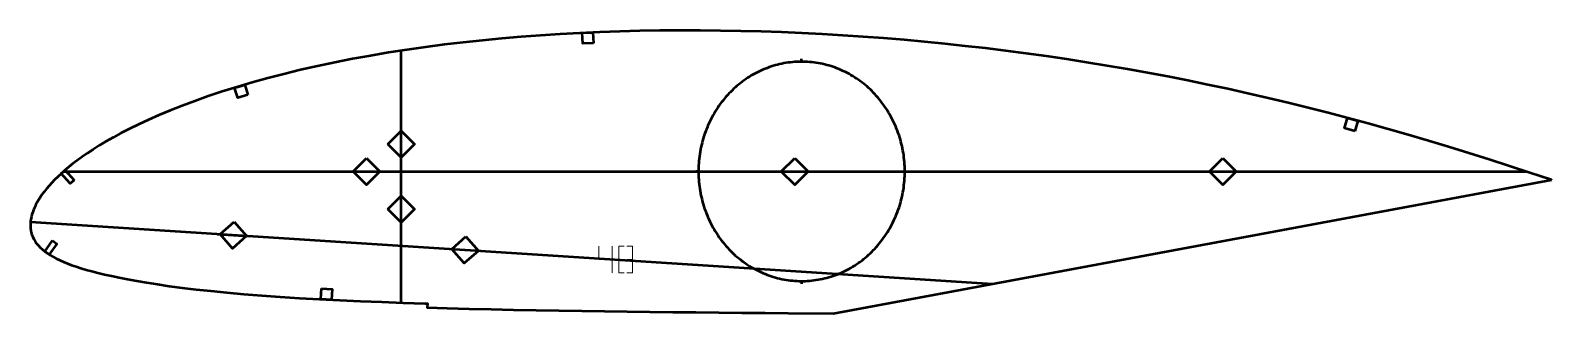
# Model space of a CAD drawing. Header units: metres. Extents: x 10 to 579, y 147 to 253.
import ezdxf

# ---------------------------------------------------------------- set-up
doc = ezdxf.new("R2010")
doc.units = ezdxf.units.M
doc.layers.add('Layer', color=1, linetype='Continuous', lineweight=50)
doc.layers.add('NumLabel', color=1, linetype='Continuous', lineweight=15)

msp = doc.modelspace()

# ---------------------------------------------------------------- linework, layer by layer
at = {"layer": 'Layer', "color": 7}
for p, q in [((148.43, 150.93), (148.43, 245.12)), ((148.43, 204.2), (148.43, 216.2)), ((22.07, 200), (569.57, 200)), ((129.47, 200), (141.47, 200)), ((289.82, 200), (301.82, 200)), ((450.17, 200), (462.17, 200)), ((148.43, 179.85), (148.43, 191.85)), ((9.7, 181.09), (369.84, 157.92)), ((79.63, 176.59), (91.6, 175.82)), ((166.42, 171.01), (178.4, 170.24))]:
    msp.add_line(p, q, dxfattribs=at)
at = {"layer": 'Layer'}
for p, q in [((298.43, 241.02), (298.43, 242.02)), ((259.8, 200), (258.8, 200)), ((337.05, 200), (338.05, 200)), ((298.43, 158.98), (298.43, 157.98))]:
    msp.add_line(p, q, dxfattribs=at)
for points in [[(579.25, 196.79), (579.25, 196.79), (578.83, 196.93), (571.13, 199.49), (563.46, 202), (555.83, 204.44), (548.24, 206.84), (540.67, 209.17), (533.12, 211.44), (525.59, 213.65), (518.08, 215.8), (510.57, 217.89), (503.07, 219.91), (495.57, 221.88), (488.08, 223.79), (480.58, 225.63), (473.08, 227.42), (465.57, 229.14), (458.06, 230.81), (450.54, 232.41), (443.02, 233.95), (435.49, 235.43), (427.94, 236.85), (420.39, 238.21), (412.84, 239.51), (405.27, 240.75), (397.7, 241.92), (390.12, 243.04), (382.53, 244.09), (374.93, 245.08), (367.32, 246.01), (359.7, 246.88), (352.06, 247.69), (344.42, 248.44), (336.78, 249.13), (329.12, 249.76), (321.46, 250.33), (313.81, 250.84), (306.16, 251.29), (298.51, 251.68), (290.87, 252), (283.24, 252.27), (275.62, 252.47), (268.02, 252.61), (260.44, 252.68), (252.87, 252.69), (245.33, 252.63), (237.81, 252.5), (230.32, 252.31), (222.86, 252.05), (215.43, 251.72), (208.03, 251.31), (200.68, 250.84), (193.37, 250.3), (186.11, 249.68), (178.89, 248.99), (171.73, 248.22), (164.64, 247.38), (157.6, 246.46), (150.64, 245.47), (143.76, 244.4), (136.95, 243.25), (130.24, 242.02), (123.63, 240.72), (117.14, 239.35), (110.78, 237.91), (104.56, 236.4), (98.5, 234.83), (92.62, 233.21), (86.93, 231.53), (81.45, 229.82), (76.2, 228.07), (71.2, 226.3), (66.45, 224.53), (61.96, 222.75), (57.75, 220.99), (53.81, 219.25), (50.14, 217.54), (46.72, 215.88), (43.55, 214.25), (40.62, 212.67), (37.91, 211.13), (35.41, 209.63), (33.09, 208.19), (30.95, 206.78), (28.98, 205.42), (27.15, 204.1), (25.45, 202.81), (23.89, 201.56), (22.44, 200.33), (21.1, 199.13), (19.86, 197.96), (18.71, 196.8), (17.63, 195.67), (16.63, 194.58), (15.7, 193.52), (14.85, 192.49), (14.07, 191.48), (13.37, 190.49), (12.75, 189.51), (12.19, 188.53), (11.69, 187.56), (11.24, 186.6), (10.84, 185.66), (10.5, 184.74), (10.22, 183.85), (9.99, 182.97), (9.82, 182.11), (9.71, 181.27), (9.64, 180.36), (9.64, 179.6), (9.68, 178.77), (9.78, 177.94), (9.94, 177.11), (10.18, 176.3), (10.5, 175.48), (10.9, 174.67), (11.4, 173.87), (11.96, 173.08), (12.61, 172.31), (13.32, 171.55), (14.12, 170.82), (14.99, 170.11), (15.95, 169.42), (16.99, 168.74), (18.11, 168.09), (19.32, 167.44), (20.6, 166.81), (21.98, 166.2), (23.46, 165.59), (25.04, 165), (26.73, 164.42), (28.55, 163.83), (30.51, 163.25), (32.61, 162.67), (34.88, 162.08), (37.33, 161.49), (39.98, 160.89), (42.87, 160.28), (46, 159.67), (49.42, 159.05), (53.14, 158.42), (57.21, 157.79), (61.63, 157.15), (66.44, 156.52), (71.64, 155.9), (77.24, 155.29), (83.22, 154.7), (89.56, 154.13), (96.23, 153.6), (103.19, 153.1), (110.4, 152.64), (117.83, 152.21), (125.45, 151.83), (133.24, 151.48), (141.17, 151.18), (149.24, 150.9), (157.43, 150.64), (158.29, 150.61), (158.25, 149.11), (165.64, 148.89), (173.92, 148.66), (182.22, 148.46), (190.59, 148.3), (199.03, 148.15), (207.53, 148.01), (216.06, 147.87), (224.6, 147.73), (233.12, 147.6), (241.64, 147.49), (250.2, 147.4), (258.8, 147.32), (267.43, 147.24), (276.08, 147.16), (284.74, 147.08), (293.39, 147), (310.22, 146.86), (579.25, 196.79)], [(337.05, 200), (337.04, 200.86), (337.02, 201.72), (336.98, 202.58), (336.92, 203.44), (336.84, 204.3), (336.75, 205.16), (336.64, 206.01), (336.51, 206.86), (336.36, 207.71), (336.2, 208.56), (336.03, 209.4), (335.83, 210.23), (335.62, 211.07), (335.39, 211.89), (335.15, 212.72), (334.89, 213.53), (334.61, 214.34), (334.32, 215.15), (334.01, 215.94), (333.69, 216.74), (333.35, 217.52), (333, 218.29), (332.63, 219.06), (332.24, 219.82), (331.84, 220.57), (331.43, 221.31), (331, 222.04), (330.56, 222.77), (330.1, 223.48), (329.63, 224.18), (329.14, 224.87), (328.64, 225.55), (328.13, 226.22), (327.61, 226.87), (327.07, 227.52), (326.52, 228.15), (325.95, 228.77), (325.38, 229.38), (324.79, 229.98), (324.19, 230.56), (323.58, 231.13), (322.96, 231.68), (322.33, 232.22), (321.68, 232.75), (321.03, 233.26), (320.37, 233.76), (319.7, 234.24), (319.01, 234.71), (318.32, 235.16), (317.62, 235.59), (316.91, 236.01), (316.2, 236.42), (315.47, 236.81), (314.74, 237.18), (314, 237.53), (313.26, 237.87), (312.5, 238.2), (311.74, 238.5), (310.98, 238.79), (310.21, 239.06), (309.43, 239.32), (308.65, 239.55), (307.87, 239.77), (307.08, 239.97), (306.29, 240.16), (305.49, 240.33), (304.69, 240.47), (303.89, 240.6), (303.08, 240.72), (302.28, 240.81), (301.47, 240.89), (300.66, 240.95), (299.85, 240.99), (299.04, 241.01), (298.22, 241.02), (297.41, 241), (296.6, 240.97), (295.79, 240.92), (294.98, 240.85), (294.17, 240.77), (293.37, 240.66), (292.56, 240.54), (291.76, 240.4), (290.97, 240.24), (290.17, 240.07), (289.38, 239.88), (288.59, 239.66), (287.81, 239.44), (287.03, 239.19), (286.26, 238.93), (285.49, 238.65), (284.73, 238.35), (283.97, 238.04), (283.22, 237.71), (282.48, 237.36), (281.75, 236.99), (281.02, 236.61), (280.3, 236.22), (279.58, 235.81), (278.88, 235.38), (278.18, 234.93), (277.5, 234.47), (276.82, 234), (276.15, 233.51), (275.49, 233), (274.85, 232.49), (274.21, 231.95), (273.58, 231.41), (272.97, 230.84), (272.36, 230.27), (271.77, 229.68), (271.19, 229.08), (270.62, 228.46), (270.06, 227.84), (269.52, 227.2), (268.98, 226.55), (268.46, 225.89), (267.96, 225.21), (267.47, 224.53), (266.99, 223.83), (266.52, 223.12), (266.07, 222.41), (265.64, 221.68), (265.22, 220.94), (264.81, 220.2), (264.42, 219.44), (264.04, 218.68), (263.68, 217.91), (263.33, 217.13), (263, 216.34), (262.68, 215.55), (262.38, 214.75), (262.1, 213.94), (261.83, 213.12), (261.58, 212.31), (261.35, 211.48), (261.13, 210.65), (260.92, 209.82), (260.74, 208.98), (260.57, 208.13), (260.42, 207.29), (260.28, 206.44), (260.16, 205.59), (260.06, 204.73), (259.97, 203.87), (259.91, 203.01), (259.85, 202.15), (259.82, 201.29), (259.8, 200.43), (259.8, 199.57), (259.82, 198.71), (259.85, 197.85), (259.91, 196.99), (259.97, 196.13), (260.06, 195.27), (260.16, 194.41), (260.28, 193.56), (260.42, 192.71), (260.57, 191.87), (260.74, 191.02), (260.92, 190.18), (261.13, 189.35), (261.35, 188.52), (261.58, 187.69), (261.83, 186.88), (262.1, 186.06), (262.38, 185.25), (262.68, 184.45), (263, 183.66), (263.33, 182.87), (263.68, 182.09), (264.04, 181.32), (264.42, 180.56), (264.81, 179.8), (265.22, 179.06), (265.64, 178.32), (266.07, 177.59), (266.52, 176.88), (266.99, 176.17), (267.47, 175.47), (267.96, 174.79), (268.46, 174.11), (268.98, 173.45), (269.52, 172.8), (270.06, 172.16), (270.62, 171.54), (271.19, 170.92), (271.77, 170.32), (272.36, 169.73), (272.97, 169.16), (273.58, 168.59), (274.21, 168.05), (274.85, 167.51), (275.49, 167), (276.15, 166.49), (276.82, 166), (277.5, 165.53), (278.18, 165.07), (278.88, 164.62), (279.58, 164.19), (280.3, 163.78), (281.02, 163.39), (281.75, 163.01), (282.48, 162.64), (283.22, 162.29), (283.97, 161.96), (284.73, 161.65), (285.49, 161.35), (286.26, 161.07), (287.03, 160.81), (287.81, 160.56), (288.59, 160.34), (289.38, 160.12), (290.17, 159.93), (290.97, 159.76), (291.76, 159.6), (292.56, 159.46), (293.37, 159.34), (294.17, 159.23), (294.98, 159.15), (295.79, 159.08), (296.6, 159.03), (297.41, 159), (298.22, 158.98), (299.04, 158.99), (299.85, 159.01), (300.66, 159.05), (301.47, 159.11), (302.28, 159.19), (303.08, 159.28), (303.89, 159.4), (304.69, 159.53), (305.49, 159.67), (306.29, 159.84), (307.08, 160.03), (307.87, 160.23), (308.65, 160.45), (309.43, 160.68), (310.21, 160.94), (310.98, 161.21), (311.74, 161.5), (312.5, 161.8), (313.26, 162.13), (314, 162.47), (314.74, 162.82), (315.47, 163.19), (316.2, 163.58), (316.91, 163.99), (317.62, 164.41), (318.32, 164.84), (319.01, 165.29), (319.7, 165.76), (320.37, 166.24), (321.03, 166.74), (321.68, 167.25), (322.33, 167.78), (322.96, 168.32), (323.58, 168.87), (324.19, 169.44), (324.79, 170.02), (325.38, 170.62), (325.95, 171.23), (326.52, 171.85), (327.07, 172.48), (327.61, 173.13), (328.13, 173.78), (328.64, 174.45), (329.14, 175.13), (329.63, 175.82), (330.1, 176.52), (330.56, 177.23), (331, 177.96), (331.43, 178.69), (331.84, 179.43), (332.24, 180.18), (332.63, 180.94), (333, 181.71), (333.35, 182.48), (333.69, 183.26), (334.01, 184.06), (334.32, 184.85), (334.61, 185.66), (334.89, 186.47), (335.15, 187.28), (335.39, 188.11), (335.62, 188.93), (335.83, 189.77), (336.03, 190.6), (336.2, 191.44), (336.36, 192.29), (336.51, 193.14), (336.64, 193.99), (336.75, 194.84), (336.84, 195.7), (336.92, 196.56), (336.98, 197.42), (337.02, 198.28), (337.04, 199.14), (337.05, 200)]]:
    msp.add_lwpolyline(points, close=True, dxfattribs=at)
for points in [[(220.44, 247.94), (216.44, 247.76), (216.26, 251.75), (220.26, 251.93), (220.44, 247.94)], [(91.08, 228.58), (87.24, 227.45), (86.11, 231.29), (89.95, 232.42), (91.08, 228.58)], [(505.63, 215.08), (501.76, 216.12), (502.81, 219.99), (506.67, 218.94), (505.63, 215.08)], [(143.43, 210.2), (148.43, 215.2), (153.43, 210.2), (148.43, 205.2), (143.43, 210.2)], [(25.96, 196.77), (24.47, 195.43), (21.13, 199.16), (22.62, 200.49), (25.96, 196.77)], [(135.47, 205), (140.47, 200), (135.47, 195), (130.47, 200), (135.47, 205)], [(295.82, 205), (300.82, 200), (295.82, 195), (290.82, 200), (295.82, 205)], [(456.17, 205), (461.17, 200), (456.17, 195), (451.17, 200), (456.17, 205)], [(143.43, 185.85), (148.43, 190.85), (153.43, 185.85), (148.43, 180.85), (143.43, 185.85)], [(85.94, 181.19), (90.61, 175.88), (85.3, 171.21), (80.63, 176.52), (85.94, 181.19)], [(17.95, 174.14), (19.58, 172.97), (16.66, 168.91), (15.03, 170.08), (17.95, 174.14)], [(172.73, 175.61), (177.4, 170.3), (172.09, 165.63), (167.42, 170.94), (172.73, 175.61)], [(118.59, 156.18), (122.59, 155.98), (122.39, 151.98), (118.39, 152.19), (118.59, 156.18)]]:
    msp.add_lwpolyline(points, dxfattribs=at)
at = {"layer": 'NumLabel', "color": 1}
for points in [[(222.53, 172.05), (222.53, 167.05), (227.53, 167.05), (227.53, 172.05), (227.53, 162.05)], [(232.03, 172.05), (230.03, 172.05), (230.03, 162.05), (232.03, 162.05)], [(233.03, 162.05), (235.03, 162.05), (235.03, 172.05), (233.03, 172.05)], [(230.03, 167.05), (232.03, 167.05)], [(233.03, 167.05), (235.03, 167.05)]]:
    msp.add_lwpolyline(points, dxfattribs=at)

doc.saveas('drawing.dxf')
